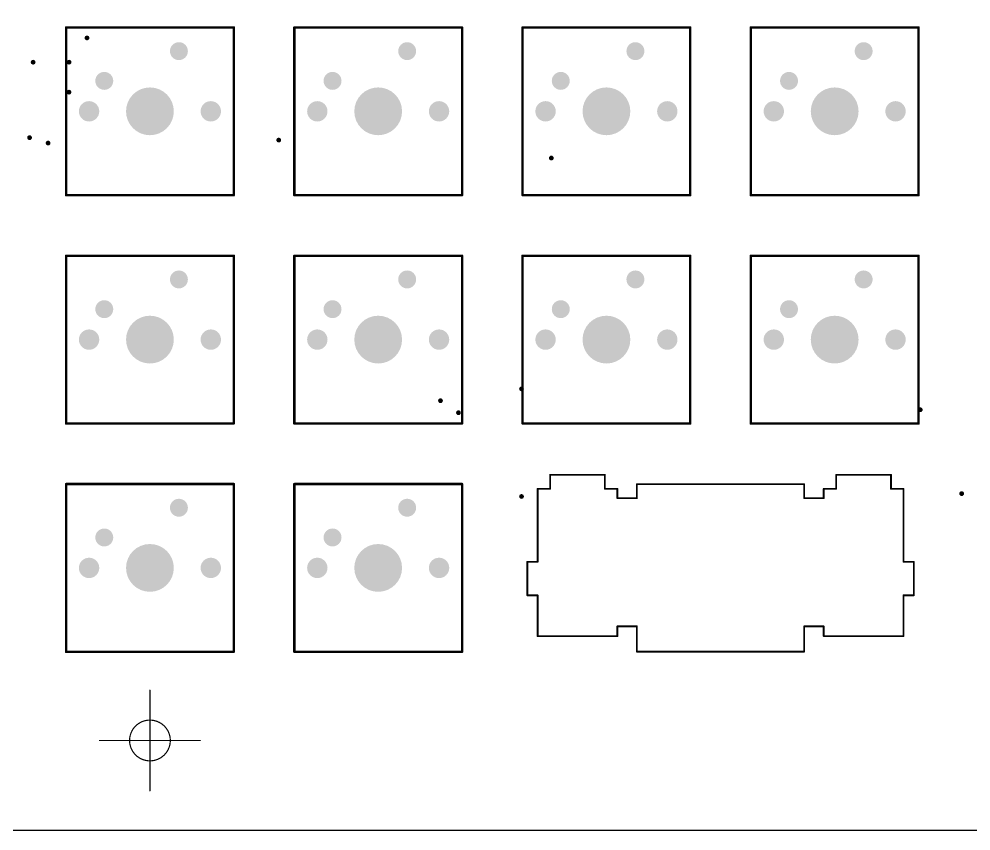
# Model space of a CAD drawing. Header units: millimetres. Extents: x -160 to 160, y -98 to 22.
# Drawn here: x -10.9 to 68.5, y -98.1 to -30.4 of the extents above; entities that cross this region are included whole.
import ezdxf

# ---------------------------------------------------------------- set-up
doc = ezdxf.new("R2010")
doc.units = ezdxf.units.MM
for name, color, linetype in [('Mechanical3', 76, 'Continuous'), ('PadHoleLayer', 156, 'Continuous'), ('ViaHoleLayer', 16, 'Continuous')]:
    doc.layers.add(name, color=color, linetype=linetype)

# ---------------------------------------------------------------- blocks, each defined once
blk = doc.blocks.new('R4_1_NOLED_1')
at = {"layer": 'PadHoleLayer'}
h = blk.add_hatch(color=156, dxfattribs=at)
edge = h.paths.add_edge_path()
edge.add_arc((2.419, 5.021), 0.749, 0, 360)
h = blk.add_hatch(color=156, dxfattribs=at)
edge = h.paths.add_edge_path()
edge.add_arc((-3.81, 2.54), 0.749, 0, 360)
h = blk.add_hatch(color=156, dxfattribs=at)
edge = h.paths.add_edge_path()
edge.add_arc((0, 0), 1.994, 0, 360)
h = blk.add_hatch(color=156, dxfattribs=at)
edge = h.paths.add_edge_path()
edge.add_arc((-5.08, 0), 0.851, 0, 360)
h = blk.add_hatch(color=156, dxfattribs=at)
edge = h.paths.add_edge_path()
edge.add_arc((5.08, 0), 0.851, 0, 360)
at = {"layer": 'Mechanical3', "const_width": 0.2}
for points in [[(-7, -7), (-7, 7)], [(-7, 7), (7, 7)], [(7, -7), (7, 7)], [(-7, -7), (7, -7)]]:
    blk.add_lwpolyline(points, dxfattribs=at)
at = {"layer": 'Mechanical3', "const_width": 0.1}
for points in [[(-7.05, 7, 1), (-6.95, 7, 1)], [(-7.05, 7, 1), (-6.95, 7, 1)], [(6.95, 7, 1), (7.05, 7, 1)], [(6.95, 7, 1), (7.05, 7, 1)], [(-7.05, -7, 1), (-6.95, -7, 1)], [(-7.05, -7, 1), (-6.95, -7, 1)], [(6.95, -7, 1), (7.05, -7, 1)], [(6.95, -7, 1), (7.05, -7, 1)]]:
    blk.add_lwpolyline(points, format="xyb", close=True, dxfattribs=at)
blk = doc.blocks.new('61200621621_B_3')
at = {"layer": 'PadHoleLayer'}
h = blk.add_hatch(color=156, dxfattribs=at)
edge = h.paths.add_edge_path()
edge.add_arc((-2.54, 1.27), 0.55, 0, 360)
h = blk.add_hatch(color=156, dxfattribs=at)
edge = h.paths.add_edge_path()
edge.add_arc((0, 1.27), 0.55, 0, 360)
h = blk.add_hatch(color=156, dxfattribs=at)
edge = h.paths.add_edge_path()
edge.add_arc((2.54, 1.27), 0.55, 0, 360)
h = blk.add_hatch(color=156, dxfattribs=at)
edge = h.paths.add_edge_path()
edge.add_arc((-2.54, -1.27), 0.55, 0, 360)
h = blk.add_hatch(color=156, dxfattribs=at)
edge = h.paths.add_edge_path()
edge.add_arc((0, -1.27), 0.55, 0, 360)
h = blk.add_hatch(color=156, dxfattribs=at)
edge = h.paths.add_edge_path()
edge.add_arc((2.54, -1.27), 0.55, 0, 360)
blk = doc.blocks.new('R4_2_NOLED_180_137')
at = {"layer": 'PadHoleLayer'}
h = blk.add_hatch(color=156, dxfattribs=at)
edge = h.paths.add_edge_path()
edge.add_arc((-11.938, 8.255), 2, 0, 360)
h = blk.add_hatch(color=156, dxfattribs=at)
edge = h.paths.add_edge_path()
edge.add_arc((11.938, 8.255), 2, 0, 360)
h = blk.add_hatch(color=156, dxfattribs=at)
edge = h.paths.add_edge_path()
edge.add_arc((2.4189, 5.0208), 0.7493, 0, 360)
h = blk.add_hatch(color=156, dxfattribs=at)
edge = h.paths.add_edge_path()
edge.add_arc((-3.81, 2.54), 0.7493, 0, 360)
h = blk.add_hatch(color=156, dxfattribs=at)
edge = h.paths.add_edge_path()
edge.add_arc((0, 0), 1.9939, 0, 360)
h = blk.add_hatch(color=156, dxfattribs=at)
edge = h.paths.add_edge_path()
edge.add_arc((-5.08, 0), 0.8509, 0, 360)
h = blk.add_hatch(color=156, dxfattribs=at)
edge = h.paths.add_edge_path()
edge.add_arc((5.08, 0), 0.8509, 0, 360)
h = blk.add_hatch(color=156, dxfattribs=at)
edge = h.paths.add_edge_path()
edge.add_arc((-11.938, -6.985), 1.5, 0, 360)
h = blk.add_hatch(color=156, dxfattribs=at)
edge = h.paths.add_edge_path()
edge.add_arc((11.938, -6.985), 1.5, 0, 360)
at = {"layer": 'Mechanical3', "const_width": 0.1524}
for points in [[(-14.224, 6.604), (-14.224, 7.7724)], [(-14.224, 7.7724), (-9.652, 7.7724)], [(-9.652, 6.604), (-9.652, 7.7724)], [(9.652, 6.604), (9.652, 7.7724)], [(9.652, 7.7724), (14.224, 7.7724)], [(14.224, 6.604), (14.224, 7.7724)], [(-15.2654, 0.508), (-15.2654, 6.604)], [(-15.2654, 6.604), (-14.224, 6.604)], [(-9.652, 6.604), (-8.6106, 6.604)], [(-8.6106, 5.8166), (-8.6106, 6.604)], [(-6.985, 6.985), (6.985, 6.985)], [(-6.985, 5.8166), (-6.985, 6.985)], [(6.985, 5.8166), (6.985, 6.985)], [(8.6106, 5.8166), (8.6106, 6.604)], [(8.6106, 6.604), (9.652, 6.604)], [(14.224, 6.604), (15.2654, 6.604)], [(15.2654, 0.508), (15.2654, 6.604)], [(-8.6106, 5.8166), (-6.985, 5.8166)], [(6.985, 5.8166), (8.6106, 5.8166)], [(-16.129, -2.286), (-16.129, 0.508)], [(-16.129, 0.508), (-15.2654, 0.508)], [(15.2654, 0.508), (16.129, 0.508)], [(16.129, -2.286), (16.129, 0.508)], [(-16.129, -2.286), (-15.2654, -2.286)], [(-15.2654, -5.6896), (-15.2654, -2.286)], [(15.2654, -5.6896), (15.2654, -2.286)], [(15.2654, -2.286), (16.129, -2.286)], [(-8.6106, -4.8768), (-6.985, -4.8768)], [(-8.6106, -5.6896), (-8.6106, -4.8768)], [(-6.985, -6.985), (-6.985, -4.8768)], [(6.985, -4.8768), (8.6106, -4.8768)], [(6.985, -6.985), (6.985, -4.8768)], [(8.6106, -5.6896), (8.6106, -4.8768)], [(-15.2654, -5.6896), (-8.6106, -5.6896)], [(8.6106, -5.6896), (15.2654, -5.6896)], [(-6.985, -6.985), (6.985, -6.985)]]:
    blk.add_lwpolyline(points, dxfattribs=at)
at = {"layer": 'Mechanical3', "const_width": 0.0762}
for points in [[(-14.2621, 7.7724, 1), (-14.1859, 7.7724, 1)], [(-14.2621, 7.7724, 1), (-14.1859, 7.7724, 1)], [(-9.6901, 7.7724, 1), (-9.6139, 7.7724, 1)], [(-9.6901, 7.7724, 1), (-9.6139, 7.7724, 1)], [(9.6139, 7.7724, 1), (9.6901, 7.7724, 1)], [(9.6139, 7.7724, 1), (9.6901, 7.7724, 1)], [(14.1859, 7.7724, 1), (14.2621, 7.7724, 1)], [(14.1859, 7.7724, 1), (14.2621, 7.7724, 1)], [(-15.3035, 6.604, 1), (-15.2273, 6.604, 1)], [(-15.3035, 6.604, 1), (-15.2273, 6.604, 1)], [(-14.2621, 6.604, 1), (-14.1859, 6.604, 1)], [(-14.2621, 6.604, 1), (-14.1859, 6.604, 1)], [(-9.6901, 6.604, 1), (-9.6139, 6.604, 1)], [(-9.6901, 6.604, 1), (-9.6139, 6.604, 1)], [(-8.6487, 6.604, 1), (-8.5725, 6.604, 1)], [(-8.6487, 6.604, 1), (-8.5725, 6.604, 1)], [(-7.0231, 6.985, 1), (-6.9469, 6.985, 1)], [(-7.0231, 6.985, 1), (-6.9469, 6.985, 1)], [(6.9469, 6.985, 1), (7.0231, 6.985, 1)], [(6.9469, 6.985, 1), (7.0231, 6.985, 1)], [(8.5725, 6.604, 1), (8.6487, 6.604, 1)], [(8.5725, 6.604, 1), (8.6487, 6.604, 1)], [(9.6139, 6.604, 1), (9.6901, 6.604, 1)], [(9.6139, 6.604, 1), (9.6901, 6.604, 1)], [(14.1859, 6.604, 1), (14.2621, 6.604, 1)], [(14.1859, 6.604, 1), (14.2621, 6.604, 1)], [(15.2273, 6.604, 1), (15.3035, 6.604, 1)], [(15.2273, 6.604, 1), (15.3035, 6.604, 1)], [(-8.6487, 5.8166, 1), (-8.5725, 5.8166, 1)], [(-8.6487, 5.8166, 1), (-8.5725, 5.8166, 1)], [(-7.0231, 5.8166, 1), (-6.9469, 5.8166, 1)], [(-7.0231, 5.8166, 1), (-6.9469, 5.8166, 1)], [(6.9469, 5.8166, 1), (7.0231, 5.8166, 1)], [(6.9469, 5.8166, 1), (7.0231, 5.8166, 1)], [(8.5725, 5.8166, 1), (8.6487, 5.8166, 1)], [(8.5725, 5.8166, 1), (8.6487, 5.8166, 1)], [(-16.1671, 0.508, 1), (-16.0909, 0.508, 1)], [(-16.1671, 0.508, 1), (-16.0909, 0.508, 1)], [(-15.3035, 0.508, 1), (-15.2273, 0.508, 1)], [(-15.3035, 0.508, 1), (-15.2273, 0.508, 1)], [(15.2273, 0.508, 1), (15.3035, 0.508, 1)], [(15.2273, 0.508, 1), (15.3035, 0.508, 1)], [(16.0909, 0.508, 1), (16.1671, 0.508, 1)], [(16.0909, 0.508, 1), (16.1671, 0.508, 1)], [(-16.1671, -2.286, 1), (-16.0909, -2.286, 1)], [(-16.1671, -2.286, 1), (-16.0909, -2.286, 1)], [(-15.3035, -2.286, 1), (-15.2273, -2.286, 1)], [(-15.3035, -2.286, 1), (-15.2273, -2.286, 1)], [(15.2273, -2.286, 1), (15.3035, -2.286, 1)], [(15.2273, -2.286, 1), (15.3035, -2.286, 1)], [(16.0909, -2.286, 1), (16.1671, -2.286, 1)], [(16.0909, -2.286, 1), (16.1671, -2.286, 1)], [(-8.6487, -4.8768, 1), (-8.5725, -4.8768, 1)], [(-8.6487, -4.8768, 1), (-8.5725, -4.8768, 1)], [(-7.0231, -4.8768, 1), (-6.9469, -4.8768, 1)], [(-7.0231, -4.8768, 1), (-6.9469, -4.8768, 1)], [(6.9469, -4.8768, 1), (7.0231, -4.8768, 1)], [(6.9469, -4.8768, 1), (7.0231, -4.8768, 1)], [(8.5725, -4.8768, 1), (8.6487, -4.8768, 1)], [(8.5725, -4.8768, 1), (8.6487, -4.8768, 1)], [(-15.3035, -5.6896, 1), (-15.2273, -5.6896, 1)], [(-15.3035, -5.6896, 1), (-15.2273, -5.6896, 1)], [(-8.6487, -5.6896, 1), (-8.5725, -5.6896, 1)], [(-8.6487, -5.6896, 1), (-8.5725, -5.6896, 1)], [(8.5725, -5.6896, 1), (8.6487, -5.6896, 1)], [(8.5725, -5.6896, 1), (8.6487, -5.6896, 1)], [(15.2273, -5.6896, 1), (15.3035, -5.6896, 1)], [(15.2273, -5.6896, 1), (15.3035, -5.6896, 1)], [(-7.0231, -6.985, 1), (-6.9469, -6.985, 1)], [(-7.0231, -6.985, 1), (-6.9469, -6.985, 1)], [(6.9469, -6.985, 1), (7.0231, -6.985, 1)], [(6.9469, -6.985, 1), (7.0231, -6.985, 1)]]:
    blk.add_lwpolyline(points, format="xyb", close=True, dxfattribs=at)
blk = doc.blocks.new('R4_1_NOLED_138')
at = {"layer": 'PadHoleLayer'}
h = blk.add_hatch(color=156, dxfattribs=at)
edge = h.paths.add_edge_path()
edge.add_arc((2.419, 5.021), 0.749, 0, 360)
h = blk.add_hatch(color=156, dxfattribs=at)
edge = h.paths.add_edge_path()
edge.add_arc((-3.81, 2.54), 0.749, 0, 360)
h = blk.add_hatch(color=156, dxfattribs=at)
edge = h.paths.add_edge_path()
edge.add_arc((0, 0), 1.994, 0, 360)
h = blk.add_hatch(color=156, dxfattribs=at)
edge = h.paths.add_edge_path()
edge.add_arc((-5.08, 0), 0.851, 0, 360)
h = blk.add_hatch(color=156, dxfattribs=at)
edge = h.paths.add_edge_path()
edge.add_arc((5.08, 0), 0.851, 0, 360)
at = {"layer": 'Mechanical3', "const_width": 0.2}
for points in [[(-7, 7), (7, 7)], [(-7, -7), (-7, 7)], [(7, -7), (7, 7)], [(-7, -7), (7, -7)]]:
    blk.add_lwpolyline(points, dxfattribs=at)
at = {"layer": 'Mechanical3', "const_width": 0.1}
for points in [[(-7.05, 7, 1), (-6.95, 7, 1)], [(-7.05, 7, 1), (-6.95, 7, 1)], [(6.95, 7, 1), (7.05, 7, 1)], [(6.95, 7, 1), (7.05, 7, 1)], [(-7.05, -7, 1), (-6.95, -7, 1)], [(-7.05, -7, 1), (-6.95, -7, 1)], [(6.95, -7, 1), (7.05, -7, 1)], [(6.95, -7, 1), (7.05, -7, 1)]]:
    blk.add_lwpolyline(points, format="xyb", close=True, dxfattribs=at)
blk = doc.blocks.new('R4_1_NOLED_139')
at = {"layer": 'PadHoleLayer'}
h = blk.add_hatch(color=156, dxfattribs=at)
edge = h.paths.add_edge_path()
edge.add_arc((2.419, 5.021), 0.749, 0, 360)
h = blk.add_hatch(color=156, dxfattribs=at)
edge = h.paths.add_edge_path()
edge.add_arc((-3.81, 2.54), 0.749, 0, 360)
h = blk.add_hatch(color=156, dxfattribs=at)
edge = h.paths.add_edge_path()
edge.add_arc((0, 0), 1.994, 0, 360)
h = blk.add_hatch(color=156, dxfattribs=at)
edge = h.paths.add_edge_path()
edge.add_arc((-5.08, 0), 0.851, 0, 360)
h = blk.add_hatch(color=156, dxfattribs=at)
edge = h.paths.add_edge_path()
edge.add_arc((5.08, 0), 0.851, 0, 360)
at = {"layer": 'Mechanical3', "const_width": 0.2}
for points in [[(-7, -7), (-7, 7)], [(-7, 7), (7, 7)], [(7, -7), (7, 7)], [(-7, -7), (7, -7)]]:
    blk.add_lwpolyline(points, dxfattribs=at)
at = {"layer": 'Mechanical3', "const_width": 0.1}
for points in [[(-7.05, 7, 1), (-6.95, 7, 1)], [(-7.05, 7, 1), (-6.95, 7, 1)], [(6.95, 7, 1), (7.05, 7, 1)], [(6.95, 7, 1), (7.05, 7, 1)], [(-7.05, -7, 1), (-6.95, -7, 1)], [(-7.05, -7, 1), (-6.95, -7, 1)], [(6.95, -7, 1), (7.05, -7, 1)], [(6.95, -7, 1), (7.05, -7, 1)]]:
    blk.add_lwpolyline(points, format="xyb", close=True, dxfattribs=at)
blk = doc.blocks.new('R4_2_NOLED_180_141')
at = {"layer": 'PadHoleLayer'}
h = blk.add_hatch(color=156, dxfattribs=at)
edge = h.paths.add_edge_path()
edge.add_arc((-11.938, 8.255), 2, 0, 360)
h = blk.add_hatch(color=156, dxfattribs=at)
edge = h.paths.add_edge_path()
edge.add_arc((11.938, 8.255), 2, 0, 360)
h = blk.add_hatch(color=156, dxfattribs=at)
edge = h.paths.add_edge_path()
edge.add_arc((2.4189, 5.0208), 0.7493, 0, 360)
h = blk.add_hatch(color=156, dxfattribs=at)
edge = h.paths.add_edge_path()
edge.add_arc((-3.81, 2.54), 0.7493, 0, 360)
h = blk.add_hatch(color=156, dxfattribs=at)
edge = h.paths.add_edge_path()
edge.add_arc((0, 0), 1.9939, 0, 360)
h = blk.add_hatch(color=156, dxfattribs=at)
edge = h.paths.add_edge_path()
edge.add_arc((-5.08, 0), 0.8509, 0, 360)
h = blk.add_hatch(color=156, dxfattribs=at)
edge = h.paths.add_edge_path()
edge.add_arc((5.08, 0), 0.8509, 0, 360)
h = blk.add_hatch(color=156, dxfattribs=at)
edge = h.paths.add_edge_path()
edge.add_arc((-11.938, -6.985), 1.5, 0, 360)
h = blk.add_hatch(color=156, dxfattribs=at)
edge = h.paths.add_edge_path()
edge.add_arc((11.938, -6.985), 1.5, 0, 360)
at = {"layer": 'Mechanical3', "const_width": 0.1524}
for points in [[(-14.224, 7.7724), (-9.652, 7.7724)], [(-14.224, 6.604), (-14.224, 7.7724)], [(-9.652, 6.604), (-9.652, 7.7724)], [(9.652, 7.7724), (14.224, 7.7724)], [(9.652, 6.604), (9.652, 7.7724)], [(14.224, 6.604), (14.224, 7.7724)], [(-15.2654, 6.604), (-14.224, 6.604)], [(-15.2654, 0.508), (-15.2654, 6.604)], [(-9.652, 6.604), (-8.6106, 6.604)], [(-8.6106, 5.8166), (-8.6106, 6.604)], [(-6.985, 5.8166), (-6.985, 6.985)], [(-6.985, 6.985), (6.985, 6.985)], [(6.985, 5.8166), (6.985, 6.985)], [(8.6106, 6.604), (9.652, 6.604)], [(8.6106, 5.8166), (8.6106, 6.604)], [(14.224, 6.604), (15.2654, 6.604)], [(15.2654, 0.508), (15.2654, 6.604)], [(-8.6106, 5.8166), (-6.985, 5.8166)], [(6.985, 5.8166), (8.6106, 5.8166)], [(-16.129, 0.508), (-15.2654, 0.508)], [(-16.129, -2.286), (-16.129, 0.508)], [(15.2654, 0.508), (16.129, 0.508)], [(16.129, -2.286), (16.129, 0.508)], [(-16.129, -2.286), (-15.2654, -2.286)], [(-15.2654, -5.6896), (-15.2654, -2.286)], [(15.2654, -2.286), (16.129, -2.286)], [(15.2654, -5.6896), (15.2654, -2.286)], [(-8.6106, -5.6896), (-8.6106, -4.8768)], [(-8.6106, -4.8768), (-6.985, -4.8768)], [(-6.985, -6.985), (-6.985, -4.8768)], [(6.985, -6.985), (6.985, -4.8768)], [(6.985, -4.8768), (8.6106, -4.8768)], [(8.6106, -5.6896), (8.6106, -4.8768)], [(-15.2654, -5.6896), (-8.6106, -5.6896)], [(8.6106, -5.6896), (15.2654, -5.6896)], [(-6.985, -6.985), (6.985, -6.985)]]:
    blk.add_lwpolyline(points, dxfattribs=at)
at = {"layer": 'Mechanical3', "const_width": 0.0762}
for points in [[(-14.2621, 7.7724, 1), (-14.1859, 7.7724, 1)], [(-14.2621, 7.7724, 1), (-14.1859, 7.7724, 1)], [(-9.6901, 7.7724, 1), (-9.6139, 7.7724, 1)], [(-9.6901, 7.7724, 1), (-9.6139, 7.7724, 1)], [(9.6139, 7.7724, 1), (9.6901, 7.7724, 1)], [(9.6139, 7.7724, 1), (9.6901, 7.7724, 1)], [(14.1859, 7.7724, 1), (14.2621, 7.7724, 1)], [(14.1859, 7.7724, 1), (14.2621, 7.7724, 1)], [(-15.3035, 6.604, 1), (-15.2273, 6.604, 1)], [(-15.3035, 6.604, 1), (-15.2273, 6.604, 1)], [(-14.2621, 6.604, 1), (-14.1859, 6.604, 1)], [(-14.2621, 6.604, 1), (-14.1859, 6.604, 1)], [(-9.6901, 6.604, 1), (-9.6139, 6.604, 1)], [(-9.6901, 6.604, 1), (-9.6139, 6.604, 1)], [(-8.6487, 6.604, 1), (-8.5725, 6.604, 1)], [(-8.6487, 6.604, 1), (-8.5725, 6.604, 1)], [(-7.0231, 6.985, 1), (-6.9469, 6.985, 1)], [(-7.0231, 6.985, 1), (-6.9469, 6.985, 1)], [(6.9469, 6.985, 1), (7.0231, 6.985, 1)], [(6.9469, 6.985, 1), (7.0231, 6.985, 1)], [(8.5725, 6.604, 1), (8.6487, 6.604, 1)], [(8.5725, 6.604, 1), (8.6487, 6.604, 1)], [(9.6139, 6.604, 1), (9.6901, 6.604, 1)], [(9.6139, 6.604, 1), (9.6901, 6.604, 1)], [(14.1859, 6.604, 1), (14.2621, 6.604, 1)], [(14.1859, 6.604, 1), (14.2621, 6.604, 1)], [(15.2273, 6.604, 1), (15.3035, 6.604, 1)], [(15.2273, 6.604, 1), (15.3035, 6.604, 1)], [(-8.6487, 5.8166, 1), (-8.5725, 5.8166, 1)], [(-8.6487, 5.8166, 1), (-8.5725, 5.8166, 1)], [(-7.0231, 5.8166, 1), (-6.9469, 5.8166, 1)], [(-7.0231, 5.8166, 1), (-6.9469, 5.8166, 1)], [(6.9469, 5.8166, 1), (7.0231, 5.8166, 1)], [(6.9469, 5.8166, 1), (7.0231, 5.8166, 1)], [(8.5725, 5.8166, 1), (8.6487, 5.8166, 1)], [(8.5725, 5.8166, 1), (8.6487, 5.8166, 1)], [(-16.1671, 0.508, 1), (-16.0909, 0.508, 1)], [(-16.1671, 0.508, 1), (-16.0909, 0.508, 1)], [(-15.3035, 0.508, 1), (-15.2273, 0.508, 1)], [(-15.3035, 0.508, 1), (-15.2273, 0.508, 1)], [(15.2273, 0.508, 1), (15.3035, 0.508, 1)], [(15.2273, 0.508, 1), (15.3035, 0.508, 1)], [(16.0909, 0.508, 1), (16.1671, 0.508, 1)], [(16.0909, 0.508, 1), (16.1671, 0.508, 1)], [(-16.1671, -2.286, 1), (-16.0909, -2.286, 1)], [(-16.1671, -2.286, 1), (-16.0909, -2.286, 1)], [(-15.3035, -2.286, 1), (-15.2273, -2.286, 1)], [(-15.3035, -2.286, 1), (-15.2273, -2.286, 1)], [(15.2273, -2.286, 1), (15.3035, -2.286, 1)], [(15.2273, -2.286, 1), (15.3035, -2.286, 1)], [(16.0909, -2.286, 1), (16.1671, -2.286, 1)], [(16.0909, -2.286, 1), (16.1671, -2.286, 1)], [(-8.6487, -4.8768, 1), (-8.5725, -4.8768, 1)], [(-8.6487, -4.8768, 1), (-8.5725, -4.8768, 1)], [(-7.0231, -4.8768, 1), (-6.9469, -4.8768, 1)], [(-7.0231, -4.8768, 1), (-6.9469, -4.8768, 1)], [(6.9469, -4.8768, 1), (7.0231, -4.8768, 1)], [(6.9469, -4.8768, 1), (7.0231, -4.8768, 1)], [(8.5725, -4.8768, 1), (8.6487, -4.8768, 1)], [(8.5725, -4.8768, 1), (8.6487, -4.8768, 1)], [(-15.3035, -5.6896, 1), (-15.2273, -5.6896, 1)], [(-15.3035, -5.6896, 1), (-15.2273, -5.6896, 1)], [(-8.6487, -5.6896, 1), (-8.5725, -5.6896, 1)], [(-8.6487, -5.6896, 1), (-8.5725, -5.6896, 1)], [(8.5725, -5.6896, 1), (8.6487, -5.6896, 1)], [(8.5725, -5.6896, 1), (8.6487, -5.6896, 1)], [(15.2273, -5.6896, 1), (15.3035, -5.6896, 1)], [(15.2273, -5.6896, 1), (15.3035, -5.6896, 1)], [(-7.0231, -6.985, 1), (-6.9469, -6.985, 1)], [(-7.0231, -6.985, 1), (-6.9469, -6.985, 1)], [(6.9469, -6.985, 1), (7.0231, -6.985, 1)], [(6.9469, -6.985, 1), (7.0231, -6.985, 1)]]:
    blk.add_lwpolyline(points, format="xyb", close=True, dxfattribs=at)
blk = doc.blocks.new('R4_1_NOLED_149')
at = {"layer": 'PadHoleLayer'}
h = blk.add_hatch(color=156, dxfattribs=at)
edge = h.paths.add_edge_path()
edge.add_arc((2.419, 5.021), 0.749, 0, 360)
h = blk.add_hatch(color=156, dxfattribs=at)
edge = h.paths.add_edge_path()
edge.add_arc((-3.81, 2.54), 0.749, 0, 360)
h = blk.add_hatch(color=156, dxfattribs=at)
edge = h.paths.add_edge_path()
edge.add_arc((0, 0), 1.994, 0, 360)
h = blk.add_hatch(color=156, dxfattribs=at)
edge = h.paths.add_edge_path()
edge.add_arc((-5.08, 0), 0.851, 0, 360)
h = blk.add_hatch(color=156, dxfattribs=at)
edge = h.paths.add_edge_path()
edge.add_arc((5.08, 0), 0.851, 0, 360)
at = {"layer": 'Mechanical3', "const_width": 0.2}
for points in [[(-7, -7), (-7, 7)], [(-7, 7), (7, 7)], [(7, -7), (7, 7)], [(-7, -7), (7, -7)]]:
    blk.add_lwpolyline(points, dxfattribs=at)
at = {"layer": 'Mechanical3', "const_width": 0.1}
for points in [[(-7.05, 7, 1), (-6.95, 7, 1)], [(-7.05, 7, 1), (-6.95, 7, 1)], [(6.95, 7, 1), (7.05, 7, 1)], [(6.95, 7, 1), (7.05, 7, 1)], [(-7.05, -7, 1), (-6.95, -7, 1)], [(-7.05, -7, 1), (-6.95, -7, 1)], [(6.95, -7, 1), (7.05, -7, 1)], [(6.95, -7, 1), (7.05, -7, 1)]]:
    blk.add_lwpolyline(points, format="xyb", close=True, dxfattribs=at)
blk = doc.blocks.new('R4_1_NOLED_150')
at = {"layer": 'PadHoleLayer'}
h = blk.add_hatch(color=156, dxfattribs=at)
edge = h.paths.add_edge_path()
edge.add_arc((2.419, 5.021), 0.749, 0, 360)
h = blk.add_hatch(color=156, dxfattribs=at)
edge = h.paths.add_edge_path()
edge.add_arc((-3.81, 2.54), 0.749, 0, 360)
h = blk.add_hatch(color=156, dxfattribs=at)
edge = h.paths.add_edge_path()
edge.add_arc((0, 0), 1.994, 0, 360)
h = blk.add_hatch(color=156, dxfattribs=at)
edge = h.paths.add_edge_path()
edge.add_arc((-5.08, 0), 0.851, 0, 360)
h = blk.add_hatch(color=156, dxfattribs=at)
edge = h.paths.add_edge_path()
edge.add_arc((5.08, 0), 0.851, 0, 360)
at = {"layer": 'Mechanical3', "const_width": 0.2}
for points in [[(-7, -7), (-7, 7)], [(-7, 7), (7, 7)], [(7, -7), (7, 7)], [(-7, -7), (7, -7)]]:
    blk.add_lwpolyline(points, dxfattribs=at)
at = {"layer": 'Mechanical3', "const_width": 0.1}
for points in [[(-7.05, 7, 1), (-6.95, 7, 1)], [(-7.05, 7, 1), (-6.95, 7, 1)], [(6.95, 7, 1), (7.05, 7, 1)], [(6.95, 7, 1), (7.05, 7, 1)], [(-7.05, -7, 1), (-6.95, -7, 1)], [(-7.05, -7, 1), (-6.95, -7, 1)], [(6.95, -7, 1), (7.05, -7, 1)], [(6.95, -7, 1), (7.05, -7, 1)]]:
    blk.add_lwpolyline(points, format="xyb", close=True, dxfattribs=at)
blk = doc.blocks.new('R4_1_NOLED_151')
at = {"layer": 'PadHoleLayer'}
h = blk.add_hatch(color=156, dxfattribs=at)
edge = h.paths.add_edge_path()
edge.add_arc((2.419, 5.021), 0.749, 0, 360)
h = blk.add_hatch(color=156, dxfattribs=at)
edge = h.paths.add_edge_path()
edge.add_arc((-3.81, 2.54), 0.749, 0, 360)
h = blk.add_hatch(color=156, dxfattribs=at)
edge = h.paths.add_edge_path()
edge.add_arc((0, 0), 1.994, 0, 360)
h = blk.add_hatch(color=156, dxfattribs=at)
edge = h.paths.add_edge_path()
edge.add_arc((-5.08, 0), 0.851, 0, 360)
h = blk.add_hatch(color=156, dxfattribs=at)
edge = h.paths.add_edge_path()
edge.add_arc((5.08, 0), 0.851, 0, 360)
at = {"layer": 'Mechanical3', "const_width": 0.2}
for points in [[(-7, -7), (-7, 7)], [(-7, 7), (7, 7)], [(7, -7), (7, 7)], [(-7, -7), (7, -7)]]:
    blk.add_lwpolyline(points, dxfattribs=at)
at = {"layer": 'Mechanical3', "const_width": 0.1}
for points in [[(-7.05, 7, 1), (-6.95, 7, 1)], [(-7.05, 7, 1), (-6.95, 7, 1)], [(6.95, 7, 1), (7.05, 7, 1)], [(6.95, 7, 1), (7.05, 7, 1)], [(-7.05, -7, 1), (-6.95, -7, 1)], [(-7.05, -7, 1), (-6.95, -7, 1)], [(6.95, -7, 1), (7.05, -7, 1)], [(6.95, -7, 1), (7.05, -7, 1)]]:
    blk.add_lwpolyline(points, format="xyb", close=True, dxfattribs=at)
blk = doc.blocks.new('R3_1_NOLED_163')
at = {"layer": 'PadHoleLayer'}
h = blk.add_hatch(color=156, dxfattribs=at)
edge = h.paths.add_edge_path()
edge.add_arc((2.419, 5.021), 0.749, 0, 360)
h = blk.add_hatch(color=156, dxfattribs=at)
edge = h.paths.add_edge_path()
edge.add_arc((-3.81, 2.54), 0.749, 0, 360)
h = blk.add_hatch(color=156, dxfattribs=at)
edge = h.paths.add_edge_path()
edge.add_arc((0, 0), 1.994, 0, 360)
h = blk.add_hatch(color=156, dxfattribs=at)
edge = h.paths.add_edge_path()
edge.add_arc((-5.08, 0), 0.851, 0, 360)
h = blk.add_hatch(color=156, dxfattribs=at)
edge = h.paths.add_edge_path()
edge.add_arc((5.08, 0), 0.851, 0, 360)
at = {"layer": 'Mechanical3', "const_width": 0.2}
for points in [[(-7, -7), (-7, 7)], [(-7, 7), (7, 7)], [(7, -7), (7, 7)], [(-7, -7), (7, -7)]]:
    blk.add_lwpolyline(points, dxfattribs=at)
at = {"layer": 'Mechanical3', "const_width": 0.1}
for points in [[(-7.05, 7, 1), (-6.95, 7, 1)], [(-7.05, 7, 1), (-6.95, 7, 1)], [(6.95, 7, 1), (7.05, 7, 1)], [(6.95, 7, 1), (7.05, 7, 1)], [(-7.05, -7, 1), (-6.95, -7, 1)], [(-7.05, -7, 1), (-6.95, -7, 1)], [(6.95, -7, 1), (7.05, -7, 1)], [(6.95, -7, 1), (7.05, -7, 1)]]:
    blk.add_lwpolyline(points, format="xyb", close=True, dxfattribs=at)
blk = doc.blocks.new('R3_1_NOLED_164')
at = {"layer": 'PadHoleLayer'}
h = blk.add_hatch(color=156, dxfattribs=at)
edge = h.paths.add_edge_path()
edge.add_arc((2.419, 5.021), 0.749, 0, 360)
h = blk.add_hatch(color=156, dxfattribs=at)
edge = h.paths.add_edge_path()
edge.add_arc((-3.81, 2.54), 0.749, 0, 360)
h = blk.add_hatch(color=156, dxfattribs=at)
edge = h.paths.add_edge_path()
edge.add_arc((0, 0), 1.994, 0, 360)
h = blk.add_hatch(color=156, dxfattribs=at)
edge = h.paths.add_edge_path()
edge.add_arc((-5.08, 0), 0.851, 0, 360)
h = blk.add_hatch(color=156, dxfattribs=at)
edge = h.paths.add_edge_path()
edge.add_arc((5.08, 0), 0.851, 0, 360)
at = {"layer": 'Mechanical3', "const_width": 0.2}
for points in [[(-7, -7), (-7, 7)], [(-7, 7), (7, 7)], [(7, -7), (7, 7)], [(-7, -7), (7, -7)]]:
    blk.add_lwpolyline(points, dxfattribs=at)
at = {"layer": 'Mechanical3', "const_width": 0.1}
for points in [[(-7.05, 7, 1), (-6.95, 7, 1)], [(-7.05, 7, 1), (-6.95, 7, 1)], [(6.95, 7, 1), (7.05, 7, 1)], [(6.95, 7, 1), (7.05, 7, 1)], [(-7.05, -7, 1), (-6.95, -7, 1)], [(-7.05, -7, 1), (-6.95, -7, 1)], [(6.95, -7, 1), (7.05, -7, 1)], [(6.95, -7, 1), (7.05, -7, 1)]]:
    blk.add_lwpolyline(points, format="xyb", close=True, dxfattribs=at)
blk = doc.blocks.new('R3_1_NOLED_165')
at = {"layer": 'PadHoleLayer'}
h = blk.add_hatch(color=156, dxfattribs=at)
edge = h.paths.add_edge_path()
edge.add_arc((2.419, 5.021), 0.749, 0, 360)
h = blk.add_hatch(color=156, dxfattribs=at)
edge = h.paths.add_edge_path()
edge.add_arc((-3.81, 2.54), 0.749, 0, 360)
h = blk.add_hatch(color=156, dxfattribs=at)
edge = h.paths.add_edge_path()
edge.add_arc((0, 0), 1.994, 0, 360)
h = blk.add_hatch(color=156, dxfattribs=at)
edge = h.paths.add_edge_path()
edge.add_arc((-5.08, 0), 0.851, 0, 360)
h = blk.add_hatch(color=156, dxfattribs=at)
edge = h.paths.add_edge_path()
edge.add_arc((5.08, 0), 0.851, 0, 360)
at = {"layer": 'Mechanical3', "const_width": 0.2}
for points in [[(-7, -7), (-7, 7)], [(-7, 7), (7, 7)], [(7, -7), (7, 7)], [(-7, -7), (7, -7)]]:
    blk.add_lwpolyline(points, dxfattribs=at)
at = {"layer": 'Mechanical3', "const_width": 0.1}
for points in [[(-7.05, 7, 1), (-6.95, 7, 1)], [(-7.05, 7, 1), (-6.95, 7, 1)], [(6.95, 7, 1), (7.05, 7, 1)], [(6.95, 7, 1), (7.05, 7, 1)], [(-7.05, -7, 1), (-6.95, -7, 1)], [(-7.05, -7, 1), (-6.95, -7, 1)], [(6.95, -7, 1), (7.05, -7, 1)], [(6.95, -7, 1), (7.05, -7, 1)]]:
    blk.add_lwpolyline(points, format="xyb", close=True, dxfattribs=at)
blk = doc.blocks.new('R3_1_NOLED_166')
at = {"layer": 'PadHoleLayer'}
h = blk.add_hatch(color=156, dxfattribs=at)
edge = h.paths.add_edge_path()
edge.add_arc((2.419, 5.021), 0.749, 0, 360)
h = blk.add_hatch(color=156, dxfattribs=at)
edge = h.paths.add_edge_path()
edge.add_arc((-3.81, 2.54), 0.749, 0, 360)
h = blk.add_hatch(color=156, dxfattribs=at)
edge = h.paths.add_edge_path()
edge.add_arc((0, 0), 1.994, 0, 360)
h = blk.add_hatch(color=156, dxfattribs=at)
edge = h.paths.add_edge_path()
edge.add_arc((-5.08, 0), 0.851, 0, 360)
h = blk.add_hatch(color=156, dxfattribs=at)
edge = h.paths.add_edge_path()
edge.add_arc((5.08, 0), 0.851, 0, 360)
at = {"layer": 'Mechanical3', "const_width": 0.2}
for points in [[(-7, -7), (-7, 7)], [(-7, 7), (7, 7)], [(7, -7), (7, 7)], [(-7, -7), (7, -7)]]:
    blk.add_lwpolyline(points, dxfattribs=at)
at = {"layer": 'Mechanical3', "const_width": 0.1}
for points in [[(-7.05, 7, 1), (-6.95, 7, 1)], [(-7.05, 7, 1), (-6.95, 7, 1)], [(6.95, 7, 1), (7.05, 7, 1)], [(6.95, 7, 1), (7.05, 7, 1)], [(-7.05, -7, 1), (-6.95, -7, 1)], [(-7.05, -7, 1), (-6.95, -7, 1)], [(6.95, -7, 1), (7.05, -7, 1)], [(6.95, -7, 1), (7.05, -7, 1)]]:
    blk.add_lwpolyline(points, format="xyb", close=True, dxfattribs=at)

msp = doc.modelspace()

# ---------------------------------------------------------------- hatches: boundary and pattern name
at = {"layer": 'ViaHoleLayer'}
h = msp.add_hatch(color=16, dxfattribs=at)
edge = h.paths.add_edge_path()
edge.add_arc((-5.25, -31.975), 0.2, 0, 360)
h = msp.add_hatch(color=16, dxfattribs=at)
edge = h.paths.add_edge_path()
edge.add_arc((-9.75, -34), 0.2, 0, 360)
h = msp.add_hatch(color=16, dxfattribs=at)
edge = h.paths.add_edge_path()
edge.add_arc((-6.75, -34), 0.2, 0, 360)
h = msp.add_hatch(color=16, dxfattribs=at)
edge = h.paths.add_edge_path()
edge.add_arc((-6.758, -36.5), 0.2, 0, 360)
h = msp.add_hatch(color=16, dxfattribs=at)
edge = h.paths.add_edge_path()
edge.add_arc((-10.048, -40.298), 0.2, 0, 360)
h = msp.add_hatch(color=16, dxfattribs=at)
edge = h.paths.add_edge_path()
edge.add_arc((10.75, -40.5), 0.2, 0, 360)
h = msp.add_hatch(color=16, dxfattribs=at)
edge = h.paths.add_edge_path()
edge.add_arc((-8.5, -40.75), 0.2, 0, 360)
h = msp.add_hatch(color=16, dxfattribs=at)
edge = h.paths.add_edge_path()
edge.add_arc((33.5, -42), 0.2, 0, 360)
h = msp.add_hatch(color=16, dxfattribs=at)
edge = h.paths.add_edge_path()
edge.add_arc((31.013, -61.262), 0.2, 0, 360)
h = msp.add_hatch(color=16, dxfattribs=at)
edge = h.paths.add_edge_path()
edge.add_arc((24.25, -62.25), 0.2, 0, 360)
h = msp.add_hatch(color=16, dxfattribs=at)
edge = h.paths.add_edge_path()
edge.add_arc((25.75, -63.25), 0.2, 0, 360)
h = msp.add_hatch(color=16, dxfattribs=at)
edge = h.paths.add_edge_path()
edge.add_arc((64.294, -63), 0.2, 0, 360)
h = msp.add_hatch(color=16, dxfattribs=at)
edge = h.paths.add_edge_path()
edge.add_arc((67.75, -70), 0.2, 0, 360)
h = msp.add_hatch(color=16, dxfattribs=at)
edge = h.paths.add_edge_path()
edge.add_arc((31.013, -70.237), 0.2, 0, 360)

# ---------------------------------------------------------------- linework, layer by layer
at = {"layer": 'Mechanical3', "const_width": 0.1}
for points in [[(0, -88.1), (0, -86.4)], [(0, -90.6), (0, -88.1)], [(0, -90.6), (0, -88.1)], [(-4.2, -90.6), (-2.5, -90.6)], [(-4.2, -90.6), (-2.5, -90.6)], [(-2.5, -90.6), (0, -90.6)], [(-2.5, -90.6), (0, -90.6)], [(0, -90.6), (2.5, -90.6)], [(0, -93.1), (0, -90.6)], [(0, -90.6), (2.5, -90.6)], [(0, -93.1), (0, -90.6)], [(2.5, -90.6), (4.2, -90.6)], [(2.5, -90.6), (4.2, -90.6)], [(0, -94.8), (0, -93.1)], [(0, -94.8), (0, -93.1)], [(-103, -98.1), (103, -98.1)], [(-103, -98.1), (103, -98.1)]]:
    msp.add_lwpolyline(points, dxfattribs=at)
at = {"layer": 'Mechanical3'}
for points, const_width in [([(-0.025, -86.4, 1), (0.025, -86.4, 1)], 0.05), ([(-0.025, -88.1, 1), (0.025, -88.1, 1)], 0.05), ([(-0.025, -88.1, 1), (0.025, -88.1, 1)], 0.05), ([(-0.025, -88.1, 1), (0.025, -88.1, 1)], 0.05), ([(1.7, -90.6, 1), (-1.7, -90.6, 1)], 0.1), ([(1.7, -90.6, 1), (-1.7, -90.6, 1)], 0.1), ([(-4.225, -90.6, 1), (-4.175, -90.6, 1)], 0.05), ([(-4.225, -90.6, 1), (-4.175, -90.6, 1)], 0.05), ([(-2.525, -90.6, 1), (-2.475, -90.6, 1)], 0.05), ([(-2.525, -90.6, 1), (-2.475, -90.6, 1)], 0.05), ([(-2.525, -90.6, 1), (-2.475, -90.6, 1)], 0.05), ([(-2.525, -90.6, 1), (-2.475, -90.6, 1)], 0.05), ([(-1.725, -90.6, 1), (-1.675, -90.6, 1)], 0.05), ([(-1.725, -90.6, 1), (-1.675, -90.6, 1)], 0.05), ([(-0.025, -90.6, 1), (0.025, -90.6, 1)], 0.05), ([(-0.025, -90.6, 1), (0.025, -90.6, 1)], 0.05), ([(-0.025, -90.6, 1), (0.025, -90.6, 1)], 0.05), ([(-0.025, -90.6, 1), (0.025, -90.6, 1)], 0.05), ([(-0.025, -90.6, 1), (0.025, -90.6, 1)], 0.05), ([(-0.025, -90.6, 1), (0.025, -90.6, 1)], 0.05), ([(-0.025, -90.6, 1), (0.025, -90.6, 1)], 0.05), ([(-0.025, -90.6, 1), (0.025, -90.6, 1)], 0.05), ([(1.675, -90.6, 1), (1.725, -90.6, 1)], 0.05), ([(1.675, -90.6, 1), (1.725, -90.6, 1)], 0.05), ([(2.475, -90.6, 1), (2.525, -90.6, 1)], 0.05), ([(2.475, -90.6, 1), (2.525, -90.6, 1)], 0.05), ([(2.475, -90.6, 1), (2.525, -90.6, 1)], 0.05), ([(2.475, -90.6, 1), (2.525, -90.6, 1)], 0.05), ([(4.175, -90.6, 1), (4.225, -90.6, 1)], 0.05), ([(4.175, -90.6, 1), (4.225, -90.6, 1)], 0.05), ([(-0.025, -93.1, 1), (0.025, -93.1, 1)], 0.05), ([(-0.025, -93.1, 1), (0.025, -93.1, 1)], 0.05), ([(-0.025, -93.1, 1), (0.025, -93.1, 1)], 0.05), ([(-0.025, -93.1, 1), (0.025, -93.1, 1)], 0.05), ([(-0.025, -94.8, 1), (0.025, -94.8, 1)], 0.05), ([(-0.025, -94.8, 1), (0.025, -94.8, 1)], 0.05)]:
    msp.add_lwpolyline(points, format="xyb", close=True, dxfattribs=dict(at, const_width=const_width))

# ---------------------------------------------------------------- block references
at = {"rotation": 360}
for name, p in [('R4_2_NOLED_180_141', (-47.625, -76.2)), ('61200621621_B_3', (31, -48.5)), ('R4_2_NOLED_180_137', (47.625, -76.2))]:
    msp.add_blockref(name, p, dxfattribs=at)
for name, p in [('R3_1_NOLED_166', (0, -38.1)), ('R3_1_NOLED_165', (19.05, -38.1)), ('R3_1_NOLED_164', (38.1, -38.1)), ('R3_1_NOLED_163', (57.15, -38.1)), ('R4_1_NOLED_151', (0, -57.15)), ('R4_1_NOLED_150', (19.05, -57.15)), ('R4_1_NOLED_149', (38.1, -57.15)), ('R4_1_NOLED_1', (57.15, -57.15)), ('R4_1_NOLED_139', (0, -76.2)), ('R4_1_NOLED_138', (19.05, -76.2))]:
    msp.add_blockref(name, p)

doc.saveas('drawing.dxf')
